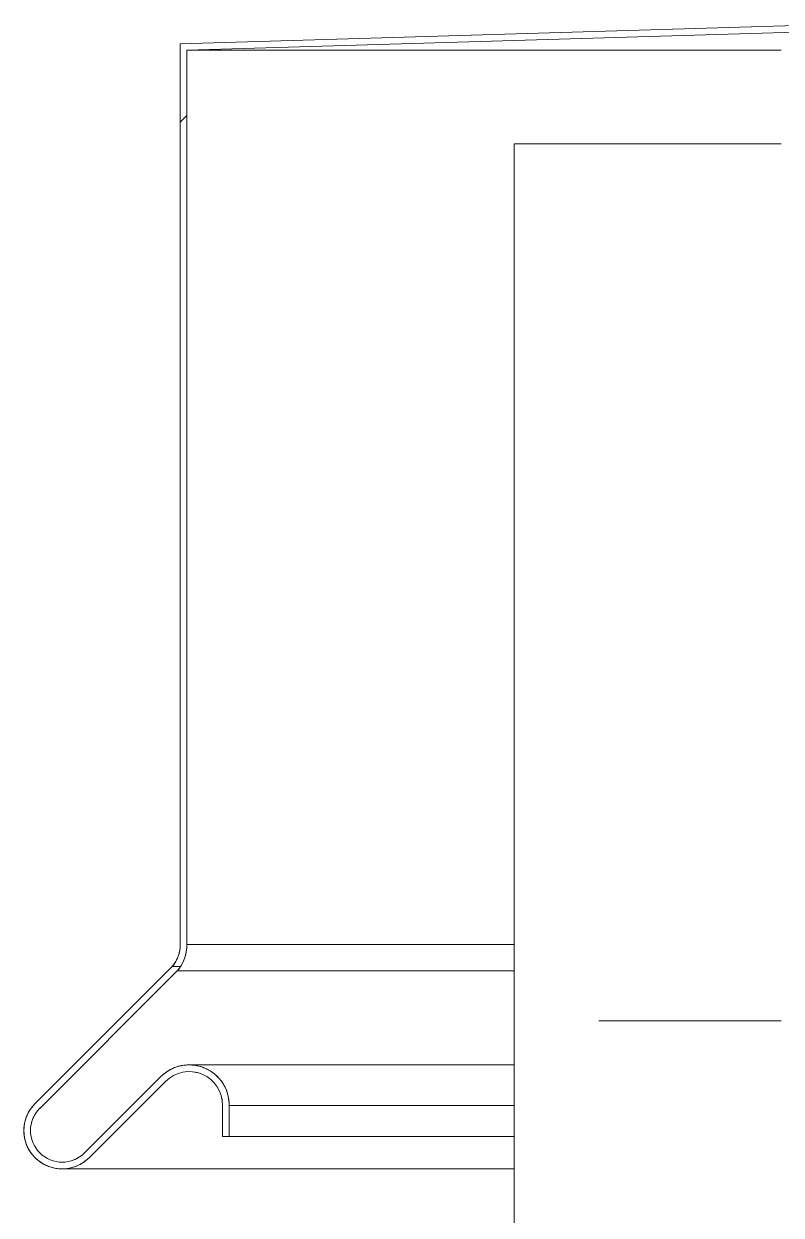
# Model space of a CAD drawing. Header units: millimetres. Extents: x -515342 to 330399, y -224905 to 507333.
# Drawn here: x 223076.3 to 223189.7, y 104420.9 to 104599.4 of the extents above; entities that cross this region are included whole.
import ezdxf

# ---------------------------------------------------------------- set-up
doc = ezdxf.new("R2010")
doc.units = ezdxf.units.MM
for name, color, linetype, lineweight in [('Ограждение', 7, 'Continuous', 0), ('Стены внутренние', 7, 'Continuous', 0), ('Стены отделка', 7, 'Continuous', 0)]:
    doc.layers.add(name, color=color, linetype=linetype, lineweight=lineweight)

# ---------------------------------------------------------------- blocks, each defined once
blk = doc.blocks.new('Ограждение - Ограждение-9651618-О_АР_П_Разрез 3-3')
at = {"layer": 'Ограждение'}
h = blk.add_hatch(dxfattribs=at)
h.set_pattern_fill('FP_6', color=256, style=0, pattern_type=2)
h.set_pattern_definition([(45, (-6276.18, 7579.1), (-106.066, 106.066), [])])
h.paths.add_polyline_path([(-6764.18, 16396.59), (-6759.35, 16398.78), (-6766.04, 16398.78)])
h.paths.add_polyline_path([(-6758.65, 16398.07), (-6747.21, 16409.51), (-6747.92, 16410.22), (-6759.35, 16398.78)])
h.paths.add_polyline_path([(-6766.04, 16398.78), (-6766.04, 16405.47), (-6768.23, 16400.64)])
h.paths.add_polyline_path([(-6744, 16430), (-6744, 16564.05), (-6745, 16565), (-6745, 16430)])
at = {"layer": 'Ограждение', "lineweight": 18}
for p, q in [((-6645, 16568), (-6745, 16565)), ((-6744, 16564.05), (-6645, 16567)), ((-6745, 16565), (-6745, 16430)), ((-6744, 16430), (-6744, 16564.05)), ((-6746.19, 16426.74), (-6766.75, 16406.18)), ((-6766.04, 16405.47), (-6745.45, 16426.07)), ((-6747.92, 16410.22), (-6759.35, 16398.78)), ((-6758.65, 16398.07), (-6747.21, 16409.51)), ((-6738.67, 16405.89), (-6738.67, 16401.26)), ((-6737.67, 16401.26), (-6737.67, 16405.88)), ((-6738.67, 16401.26), (-6737.67, 16401.26))]:
    blk.add_line(p, q, dxfattribs=at)
at = {"layer": 'Ограждение'}
for p, q in [((-6744, 16564.05), (-6655, 16564.05)), ((-6744, 16430), (-6695, 16430)), ((-6745, 16426.74), (-6746.19, 16426.74)), ((-6745.45, 16426.07), (-6695, 16426.07)), ((-6695, 16411.98), (-6743.67, 16411.98)), ((-6737.67, 16405.88), (-6695, 16405.88)), ((-6737.67, 16405.88), (-6737.67, 16401.26)), ((-6737.67, 16401.26), (-6695, 16401.26)), ((-6762.7, 16396.4), (-6695, 16396.4))]:
    blk.add_line(p, q, dxfattribs=at)
at = {"layer": 'Ограждение', "lineweight": 18}
for centre, radius, start, end in [((-6750.19, 16430.04), 5.19, 320.4841, 359.5159), ((-6750.19, 16430.04), 6.19, 320.021, 359.5567), ((-6743.67, 16405.98), 6, 359.0871, 135), ((-6743.67, 16405.98), 5, 359, 135), ((-6762.7, 16402.13), 5.73, 135, 315), ((-6762.7, 16402.13), 4.73, 135, 315)]:
    blk.add_arc(centre, radius, start, end, dxfattribs=at)
at = {"layer": 'Ограждение'}
for points in [[(-6746.19, 16426.74), (-6745.94, 16427.05), (-6745.5, 16427.71), (-6745.1, 16428.82), (-6745, 16429.61), (-6745, 16430)], [(-6744, 16430), (-6744, 16429.52), (-6744.12, 16428.57), (-6744.62, 16427.23), (-6745.14, 16426.43), (-6745.45, 16426.07)], [(-6741.72, 16410.58), (-6741.9, 16410.66), (-6742.27, 16410.79), (-6742.66, 16410.88), (-6742.86, 16410.91)], [(-6738.67, 16405.89), (-6738.67, 16406.29), (-6738.71, 16406.68), (-6738.79, 16407.07)], [(-6766.79, 16404.49), (-6767, 16404.13), (-6767.16, 16403.75), (-6767.27, 16403.35)]]:
    blk.add_open_spline(points, degree=3, dxfattribs=at)
for points, knots in [([(-6747.92, 16410.22), (-6747.58, 16410.56), (-6747.02, 16411), (-6746.18, 16411.44), (-6745.51, 16411.7), (-6744.82, 16411.88), (-6744.12, 16411.97), (-6743.4, 16411.99), (-6742.69, 16411.91), (-6742, 16411.75), (-6741.33, 16411.51), (-6740.69, 16411.2), (-6740.09, 16410.81), (-6739.55, 16410.35), (-6739.06, 16409.83), (-6738.63, 16409.26), (-6738.16, 16408.43), (-6737.76, 16407.31), (-6737.67, 16406.36), (-6737.67, 16405.88)], [-1, -1, -1, -1, -0.9, -0.85, -0.8, -0.75, -0.7, -0.65, -0.6, -0.55, -0.5, -0.45, -0.4, -0.35, -0.3, -0.25, -0.2, -0.1, 0, 0, 0, 0]), ([(-6758.65, 16398.07), (-6759, 16397.72), (-6759.6, 16397.26), (-6760.39, 16396.87), (-6760.86, 16396.7), (-6761.21, 16396.59), (-6761.58, 16396.5), (-6761.95, 16396.44), (-6762.32, 16396.4), (-6762.7, 16396.39), (-6763.07, 16396.4), (-6763.45, 16396.44), (-6763.82, 16396.5), (-6764.18, 16396.59), (-6764.54, 16396.7), (-6764.89, 16396.83), (-6765.23, 16396.98), (-6765.57, 16397.16), (-6765.88, 16397.36), (-6766.19, 16397.58), (-6766.48, 16397.82), (-6766.84, 16398.16), (-6767.26, 16398.63), (-6767.68, 16399.25), (-6768.01, 16399.93), (-6768.33, 16400.88), (-6768.49, 16402.13), (-6768.3, 16403.63), (-6767.72, 16405.02), (-6767.1, 16405.83), (-6766.75, 16406.18)], [-1, -1, -1, -1, -0.916667, -0.875, -0.854167, -0.833333, -0.8125, -0.791667, -0.770833, -0.75, -0.729167, -0.708333, -0.6875, -0.666667, -0.645833, -0.625, -0.604167, -0.583333, -0.5625, -0.541667, -0.520833, -0.5, -0.458333, -0.416667, -0.375, -0.333333, -0.25, -0.166667, -0.083333, 0, 0, 0, 0]), ([(-6761.47, 16397.56), (-6761.37, 16397.58), (-6761.18, 16397.64), (-6760.79, 16397.79), (-6760.51, 16397.93), (-6760.33, 16398.03)], [-0.16666667, -0.16666667, -0.16666667, -0.16666667, -0.14583333, -0.125, -0.08333333, -0.08333333, -0.08333333, -0.08333333])]:
    blk.add_open_spline(points, degree=3, knots=knots, dxfattribs=at)

msp = doc.modelspace()

# ---------------------------------------------------------------- hatches: boundary and pattern name
at = {"layer": 'Стены внутренние'}
h = msp.add_hatch(dxfattribs=at)
h.set_pattern_fill('FP_7', color=256, style=0, pattern_type=2)
h.set_pattern_definition([(0, (223568.56, 95610.49), (406.4, 101.6), [33.528, -271.272, 33.528, -271.272, -1625.6]), (0, (223568.56, 95610.49), (406.4, 101.6), [-609.6, 33.528, -576.072, 33.528, -271.272, -711.2]), (0, (223568.56, 95610.49), (406.4, 101.6), [-1524, 33.528, -169.672, 33.528, -474.472]), (120, (223720.96, 95661.29), (-291.1882, 301.1527), [33.528, -271.272, 33.528, -271.272, -1625.6]), (120, (223720.96, 95661.29), (-291.1882, 301.1527), [-609.6, 33.528, -576.072, 33.528, -271.272, -711.2]), (120, (223720.96, 95661.29), (-291.1882, 301.1527), [-1524, 33.528, -169.672, 33.528, -474.472]), (240, (223771.76, 95864.49), (-115.2118, -402.7527), [33.528, -271.272, 33.528, -271.272, -1625.6]), (240, (223771.76, 95864.49), (-115.2118, -402.7527), [-609.6, 33.528, -576.072, 33.528, -271.272, -711.2]), (240, (223771.76, 95864.49), (-115.2118, -402.7527), [-1524, 33.528, -169.672, 33.528, -474.472])])
h.paths.add_polyline_path([(223149.7438, 104281.3929), (223189.7438, 104281.3929), (223189.7438, 104581.3929), (223149.7438, 104581.3929), (223149.7438, 104394.5139)])

# ---------------------------------------------------------------- linework, layer by layer
at = {"layer": 'Стены отделка'}
for p, q in [((223189.7438, 104581.3929), (223149.7438, 104581.3929)), ((223149.7438, 104581.3929), (223149.7438, 104281.3929))]:
    msp.add_line(p, q, dxfattribs=at)

# ---------------------------------------------------------------- block references
at = {"layer": 'Ограждение'}
msp.add_blockref('Ограждение - Ограждение-9651618-О_АР_П_Разрез 3-3', (229844.7438, 88031.3929), dxfattribs=at)

doc.saveas('drawing.dxf')
